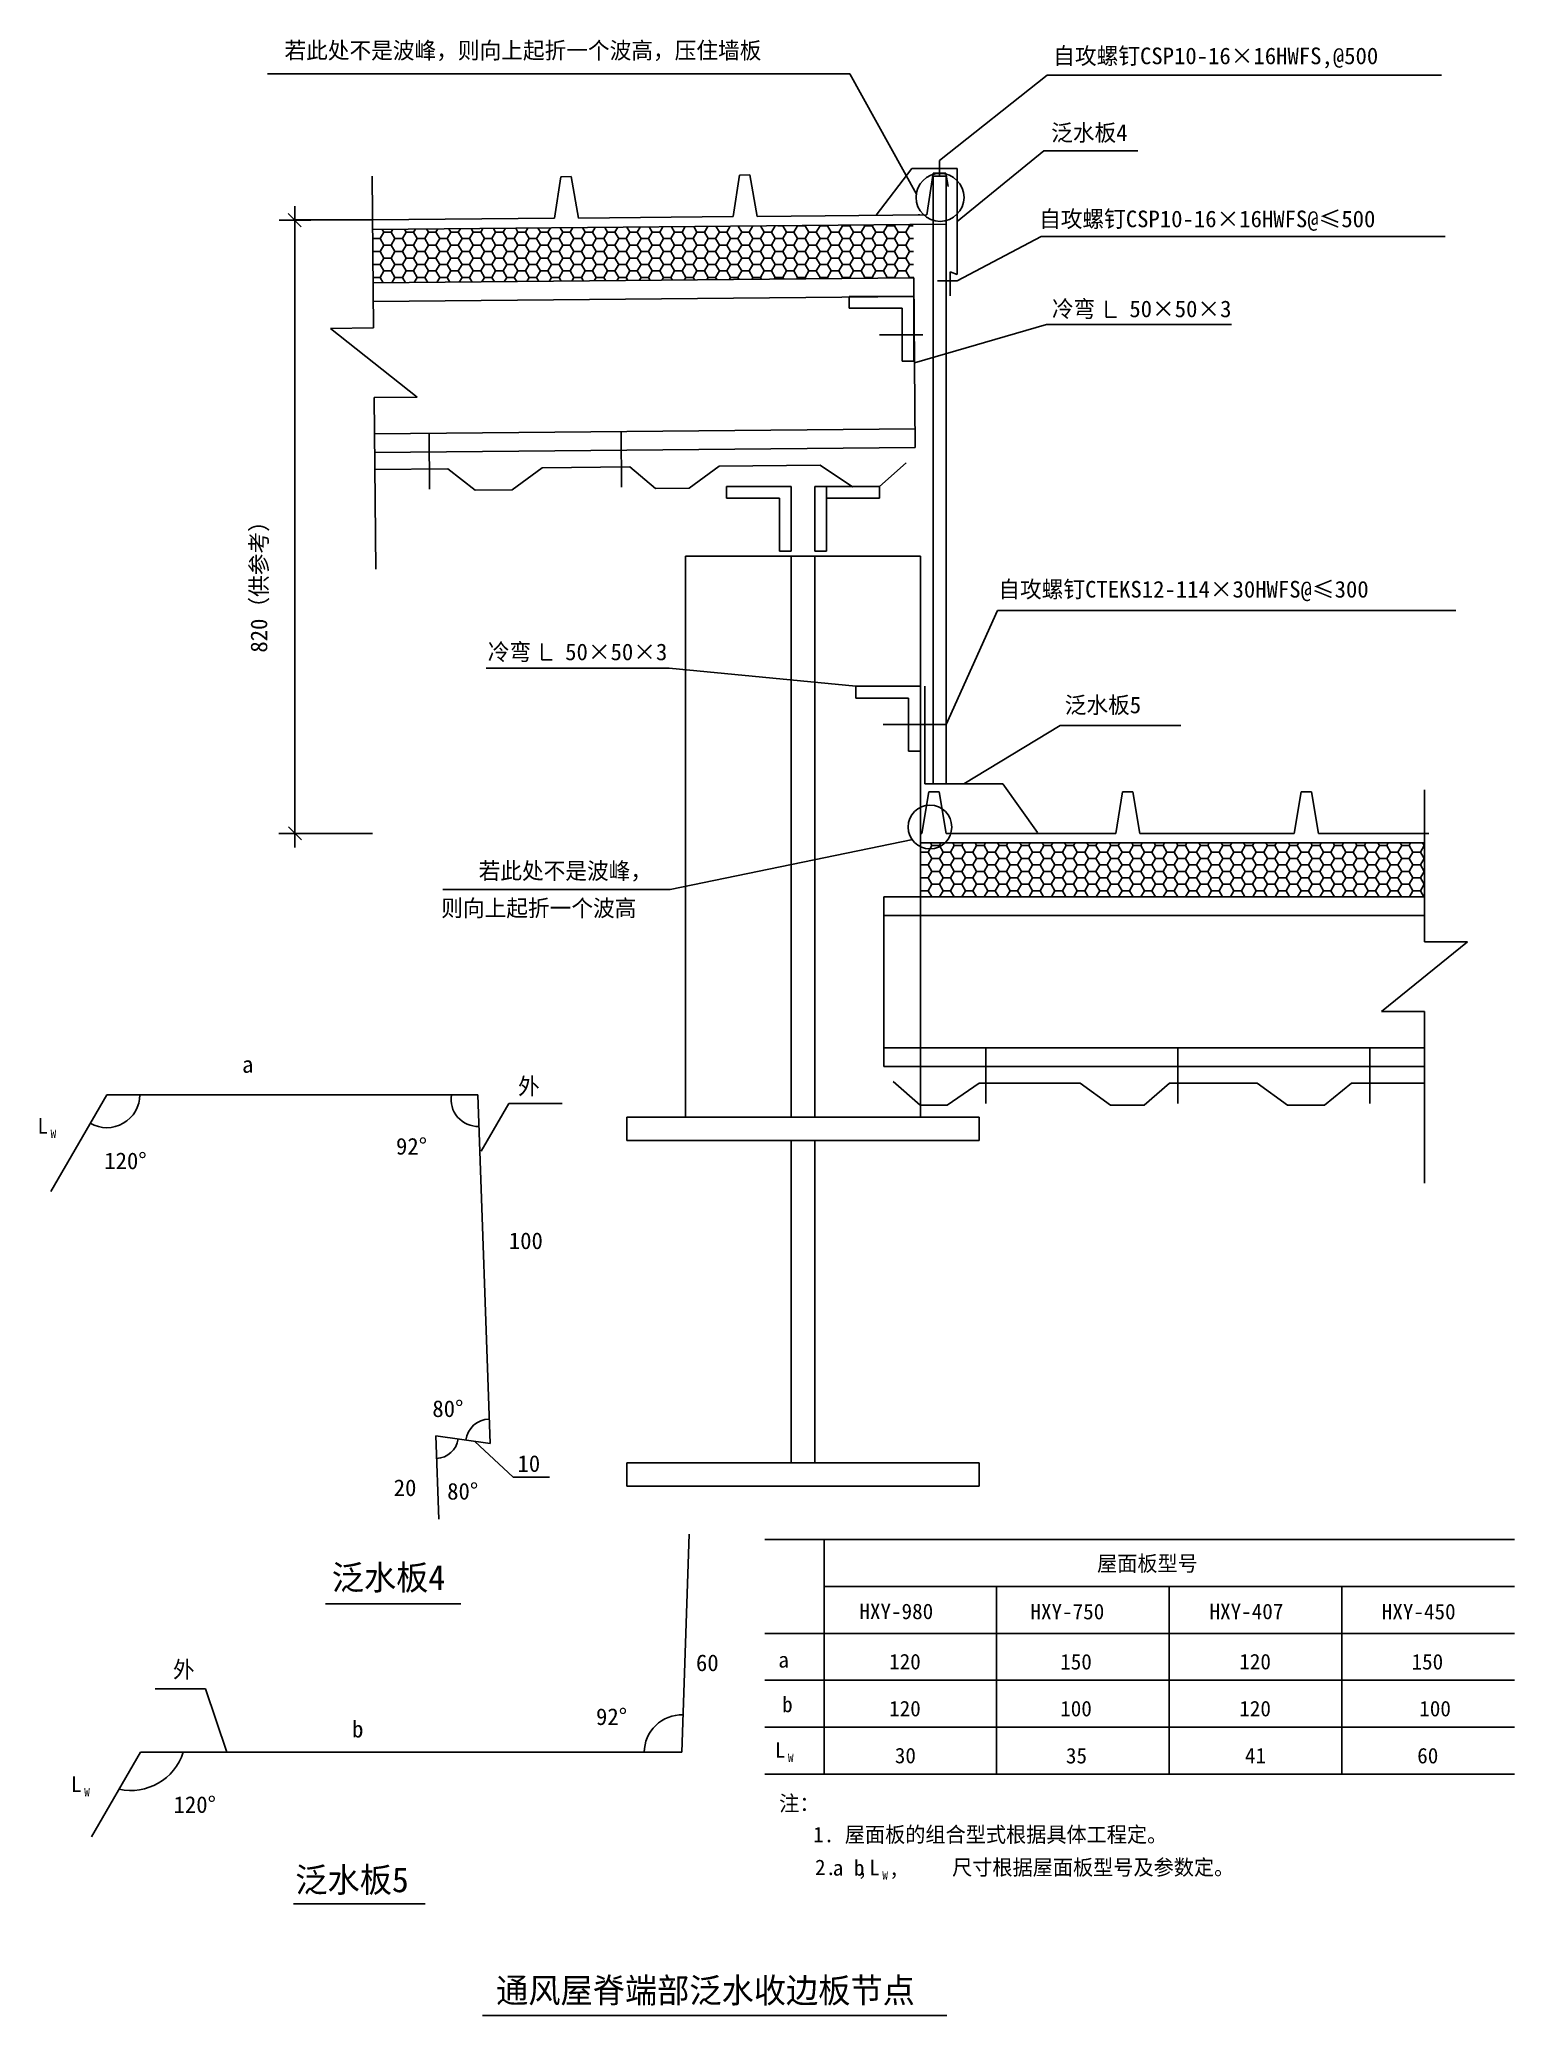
# Model space of a CAD drawing. Header units: metres. Extents: x 4022 to 16581, y -2376 to 14454.
import ezdxf

# ---------------------------------------------------------------- set-up
doc = ezdxf.new("R2010")
doc.units = ezdxf.units.M
doc.layers.add('LAYER1', color=51, linetype='Continuous')

# ---------------------------------------------------------------- blocks, each defined once
blk = doc.blocks.new('JZF')
for p, q in [((0, 1.34), (0, -1.37)), ((-1.19, -0.01), (1.19, -0.01))]:
    blk.add_line(p, q)
at = {"color": 3}
blk.add_lwpolyline([(-0.56, -0.56), (0.56, 0.56)], dxfattribs=at)

msp = doc.modelspace()

# ---------------------------------------------------------------- hatches: boundary and pattern name
at = {"layer": 'LAYER1'}
h = msp.add_hatch(dxfattribs=at)
h.set_pattern_fill('HONEY', scale=20)
h.paths.add_polyline_path([(11461.99, 12879.04), (6857.61, 12836.36), (6861.83, 12380.76), (11466.21, 12423.44)])
h = msp.add_hatch(dxfattribs=at)
h.set_pattern_fill('HONEY', scale=20)
h.paths.add_polyline_path([(15815.8, 7611.12), (11522.72, 7611.12), (11522.72, 7152.09), (15815.8, 7152.09)])

# ---------------------------------------------------------------- linework, layer by layer
for p, q in [((5962.69, 14163.51), (10922.48, 14163.51)), ((10922.48, 14163.51), (11490.56, 13136.73)), ((11686.26, 13425.28), (12602.44, 14149.56)), ((12602.44, 14149.56), (15960.39, 14149.56)), ((11836.89, 12904.3), (12573.82, 13506.92)), ((12573.82, 13506.92), (13373.34, 13506.92)), ((6856.23, 12917.61), (6195.49, 12917.61)), ((6196.74, 12817.61), (6196.74, 7792.92)), ((11836.09, 12398.35), (12552.33, 12777.06)), ((12552.33, 12777.06), (15991.15, 12777.06)), ((13103.96, 12229.19), (13103.96, 12088.88)), ((11472.91, 11701.35), (12595.31, 12025.74)), ((12595.31, 12025.74), (14172.46, 12025.74)), ((13103.96, 12088.88), (13191.22, 12088.88)), ((12179.5, 9590.19), (11741.7, 8619.59)), ((16081.36, 9590.19), (12179.5, 9590.19)), ((8298.91, 9310.22), (8298.91, 9169.91)), ((7824.84, 9100.91), (9383.91, 9100.91)), ((8298.91, 9169.91), (8386.16, 9169.91)), ((9383.91, 9100.91), (10971.72, 8945.36)), ((12711.77, 8610.34), (11892.39, 8114.61)), ((13741.6, 8610.34), (12711.77, 8610.34)), ((6856.23, 7692.92), (6195.49, 7692.92)), ((9392.51, 7214.23), (11459.41, 7640.83)), ((7455.68, 7214.23), (9392.51, 7214.23)), ((7781.35, 4985.8), (8018.45, 5390.71)), ((8018.45, 5390.71), (8471.91, 5390.71)), ((7730.1, 2513.04), (8056.55, 2208.5)), ((8056.55, 2208.5), (8364.37, 2208.5)), ((10197.73, 1679.12), (16581.19, 1679.12)), ((10702.8, 1679.12), (10702.8, -320.88)), ((10702.8, 1279.12), (16581.19, 1279.12)), ((12171.19, 1278.75), (12171.19, -321.25)), ((13641.19, 1278.75), (13641.19, -321.25)), ((15111.19, 1278.75), (15111.19, -321.25)), ((6456.07, 1130.06), (7608.97, 1130.06)), ((10197.73, 879.12), (16581.19, 879.12)), ((5436.35, 406.45), (5008.01, 406.45)), ((5618.39, -133.76), (5436.35, 406.45)), ((10197.73, 479.12), (16581.19, 479.12)), ((10197.73, 79.12), (16581.19, 79.12)), ((10197.73, -320.88), (16581.19, -320.88)), ((6183.54, -1424.82), (7306.03, -1424.82))]:
    msp.add_line(p, q)
for centre, radius in [((11689.9, 13110.1), 204.34), ((11603.97, 7746.85), 185.81)]:
    msp.add_circle(centre, radius)
for centre, radius, start, end in [((4595.14, 5467.25), 281.06, 240, 0), ((7755.71, 5425.5), 228.77, 169.49, 272), ((7857.98, 2496.77), 207.93, 92, 172), ((7396.08, 2561.69), 192.92, 272, 352), ((9490.04, -133.76), 318.39, 88, 180), ((4799.48, 9.16), 468.54, 257.76, 342.24)]:
    msp.add_arc(centre, radius, start, end)
for p, q in [((9982.92, 13300.23), (9927.14, 12946.07)), ((10070.89, 13301.04), (9982.92, 13300.23)), ((10132.36, 12947.98), (10070.89, 13301.04)), ((11146.31, 12957.37), (11450.03, 13356.55)), ((11450.03, 13356.55), (11836.89, 13356.55)), ((11632.45, 13315.52), (11576.67, 12961.36)), ((11632.45, 13315.52), (11740.06, 13315.52)), ((11686.26, 13290.95), (11686.26, 13425.28)), ((11740.06, 13315.52), (11757.91, 13202.18)), ((11836.89, 13356.55), (11836.89, 12452.05)), ((6853.4, 13290.94), (6865.39, 11997.54)), ((8462.48, 13286.13), (8406.7, 12931.98)), ((8550.45, 13286.95), (8462.48, 13286.13)), ((8611.92, 12933.88), (8550.45, 13286.95)), ((11630.81, 13290.95), (11741.7, 13290.95)), ((11630.81, 8114.61), (11630.81, 13290.95)), ((11741.7, 8114.61), (11741.7, 13290.95)), ((11576.67, 12961.36), (10132.36, 12947.98)), ((11504.22, 12961.24), (11517.68, 12961.36)), ((8406.7, 12931.98), (6856.86, 12917.61)), ((11737.12, 12881.59), (6857.61, 12836.36)), ((9927.14, 12946.07), (8611.92, 12933.88)), ((11776.63, 12475.94), (11776.63, 12271.26)), ((11836.89, 12452.05), (11776.63, 12475.94)), ((11466.21, 12423.44), (6861.83, 12380.76)), ((11466.21, 12423.44), (11479.6, 10979.26)), ((11667.12, 12398.35), (11836.09, 12398.35)), ((11467.68, 12265.07), (6863.3, 12222.38)), ((10916.68, 12265.07), (11467.68, 12265.07)), ((10916.68, 12265.07), (10916.68, 12165.07)), ((10916.68, 12165.07), (11367.68, 12165.07)), ((11367.68, 12165.07), (11367.68, 11713.53)), ((11467.68, 12265.07), (11467.68, 11713.53)), ((6865.39, 11997.54), (6499.13, 11994.15)), ((6499.13, 11994.15), (7237.13, 11408.78)), ((6865.39, 11997.54), (6865.39, 11997.54)), ((11175.58, 11938.06), (11544.24, 11938.06)), ((11367.68, 11713.53), (11467.68, 11713.53)), ((7237.13, 11408.78), (6870.88, 11405.39)), ((6870.88, 11405.39), (6884.43, 9942.8)), ((11478.13, 11137.56), (6873.75, 11094.87)), ((8974.6, 11114.35), (8978.99, 10640.85)), ((11479.6, 10979.26), (6875.22, 10936.58)), ((7339.41, 11099.19), (7343.8, 10625.7)), ((7499.99, 10799.09), (6876.55, 10793.31)), ((7731.22, 10614.96), (7499.99, 10799.09)), ((8303.24, 10806.53), (8046.78, 10617.88)), ((9049.12, 10813.45), (8303.24, 10806.53)), ((9266, 10629.19), (9049.12, 10813.45)), ((9809.34, 10820.49), (9552.88, 10631.85)), ((10669.97, 10828.47), (9809.34, 10820.49)), ((10944.22, 10644.74), (10669.97, 10828.47)), ((11401.37, 10849.58), (11173.72, 10646.87)), ((8046.78, 10617.88), (7731.22, 10614.96)), ((9552.88, 10631.85), (9266, 10629.19)), ((9871.72, 10647.4), (9871.72, 10547.4)), ((9871.72, 10647.4), (10422.72, 10647.4)), ((10422.72, 10647.4), (10422.72, 10095.86)), ((10622.72, 10646.87), (10622.72, 10095.86)), ((10622.72, 10646.87), (11173.72, 10646.87)), ((10722.72, 10646.87), (10722.72, 10095.86)), ((11173.72, 10646.87), (10944.22, 10644.74)), ((11173.72, 10646.87), (11173.72, 10546.87)), ((9871.72, 10547.4), (10322.72, 10547.4)), ((10322.72, 10547.4), (10322.72, 10095.86)), ((10722.72, 10546.87), (11173.72, 10546.87)), ((10722.72, 10546.87), (11173.72, 10546.87)), ((9522.72, 10053.72), (11522.72, 10053.72)), ((9522.72, 10053.72), (9522.72, 5277)), ((10322.72, 10095.86), (10422.72, 10095.86)), ((10422.72, 10053.72), (10422.72, 5277)), ((10722.72, 10095.86), (10622.72, 10095.86)), ((10622.72, 10053.72), (10622.72, 5277)), ((11522.72, 10053.72), (11522.72, 5277)), ((10971.72, 8945.36), (11522.72, 8945.36)), ((10971.72, 8945.36), (10971.72, 8845.36)), ((11522.72, 8945.36), (11522.72, 8393.82)), ((11559.72, 8945.36), (11559.72, 8114.61)), ((10971.72, 8845.36), (11422.72, 8845.36)), ((11422.72, 8845.36), (11422.72, 8393.82)), ((11206.61, 8619.59), (11741.7, 8619.59)), ((11422.72, 8393.82), (11522.72, 8393.82)), ((11559.72, 8114.61), (12225.07, 8114.61)), ((12225.07, 8114.61), (12520.79, 7699.24)), ((11536.19, 7692.92), (11594.38, 8046.54)), ((11594.38, 8046.54), (11682.35, 8046.54)), ((11682.35, 8046.54), (11741.41, 7692.92)), ((13185.79, 7692.92), (13243.98, 8046.54)), ((13243.98, 8046.54), (13331.96, 8046.54)), ((13331.96, 8046.54), (13391.02, 7692.92)), ((14706.3, 7692.92), (14764.49, 8046.54)), ((14764.49, 8046.54), (14852.47, 8046.54)), ((14852.47, 8046.54), (14911.53, 7692.92)), ((15815.8, 8062.31), (15815.8, 6768.86)), ((11536.19, 7692.92), (11522.72, 7692.92)), ((11522.72, 7692.92), (11536.19, 7692.92)), ((11522.72, 7611.12), (15815.8, 7611.12)), ((11741.41, 7692.92), (13185.79, 7692.92)), ((13391.02, 7692.92), (14706.3, 7692.92)), ((14911.53, 7692.92), (15853.09, 7692.92)), ((11211.22, 7152.09), (15815.8, 7152.09)), ((11211.22, 7152.09), (11211.22, 5707.85)), ((11211.22, 6993.71), (15815.8, 6993.71)), ((16182.07, 6768.86), (15449.53, 6176.67)), ((15815.8, 6768.86), (15815.8, 6768.86)), ((15815.8, 6768.86), (16182.07, 6768.86)), ((15449.53, 6176.67), (15815.8, 6176.67)), ((15815.8, 6176.67), (15815.8, 4714.03)), ((11211.22, 5866.15), (15815.8, 5866.15)), ((12079.6, 5866.15), (12079.6, 5392.63)), ((13714.86, 5866.15), (13714.86, 5392.63)), ((15350.12, 5866.15), (15350.12, 5392.63)), ((11211.22, 5707.85), (15815.8, 5707.85)), ((11290.66, 5578.89), (11520.17, 5378.3)), ((11749.68, 5378.3), (12022.22, 5564.57)), ((12022.22, 5564.57), (12882.88, 5564.57)), ((12882.88, 5564.57), (13141.08, 5378.3)), ((13427.97, 5378.3), (13643.14, 5564.57)), ((13643.14, 5564.57), (14389.04, 5564.57)), ((14389.04, 5564.57), (14647.24, 5378.3)), ((14962.82, 5378.3), (15192.33, 5564.57)), ((15192.33, 5564.57), (15815.8, 5564.57)), ((4595.14, 5467.25), (4119.56, 4643.52)), ((4595.14, 5467.25), (7754.25, 5467.25)), ((7754.25, 5467.25), (7857.98, 2496.77)), ((9022.72, 5277), (9022.72, 5077)), ((9022.72, 5277), (12022.72, 5277)), ((11520.17, 5378.3), (11749.68, 5378.3)), ((12022.72, 5277), (12022.72, 5077)), ((13141.08, 5378.3), (13427.97, 5378.3)), ((14647.24, 5378.3), (14962.82, 5378.3)), ((9022.72, 5077), (12022.72, 5077)), ((10422.72, 5077), (10422.72, 2331.58)), ((10622.72, 5077), (10622.72, 2331.58)), ((7420.89, 1851.11), (7396.08, 2561.69)), ((7396.08, 2561.69), (7857.98, 2496.77)), ((9022.72, 2331.58), (9022.72, 2131.58)), ((9022.72, 2331.58), (12022.72, 2331.58)), ((12022.72, 2331.58), (12022.72, 2131.58)), ((9022.72, 2131.58), (12022.72, 2131.58)), ((9490.04, -133.76), (9554.95, 1724.92)), ((4881.99, -133.76), (4465.46, -855.22)), ((4881.99, -133.76), (9490.04, -133.76)), ((7793.99, -2375.57), (11747.45, -2375.57))]:
    msp.add_line(p, q, dxfattribs=at)

# ---------------------------------------------------------------- block references
at = {"xscale": 100, "yscale": 100, "zscale": 100}
for p, rotation in [((6195.41, 12916.28), 90), ((6198.05, 7692.92), 270)]:
    msp.add_blockref('JZF', p, dxfattribs=dict(at, rotation=rotation))

# ---------------------------------------------------------------- texts
for s, height, p in [('若此处不是波峰，则向上起折一个波高，压住墙板', 142, (6107.56, 14290.95)), ('自攻螺钉CSP10-16×16HWFS,@500', 142, (12654.17, 14244.11)), ('泛水板4', 142, (12636.38, 13590.07)), ('自攻螺钉CSP10-16×16HWFS@≤500', 142, (12533.22, 12855.5)), ('冷弯   50×50×3', 142, (12642.92, 12089.23)), ('自攻螺钉CTEKS12-114×30HWFS@≤300', 142, (12186.29, 9701.07)), ('冷弯   50×50×3', 142, (7839.07, 9167.56)), ('泛水板5', 142, (12751.62, 8715.79)), ('若此处不是波峰，', 142, (7761.04, 7303.06)), ('则向上起折一个波高', 142, (7442.81, 6985.39)), ('a', 142, (5746.93, 5653.95)), ('外', 142, (8096.18, 5468.36)), ('L', 132, (4004.49, 5136.56)), ('W', 70, (4116.4, 5099.42)), ('92°', 142, (7057.6, 4956.96)), ('120°', 142, (4573.38, 4832.86)), ('100', 142, (8018.32, 4152.22)), ('80°', 142, (7367.03, 2721.95)), ('10', 142, (8092.03, 2254.35)), ('20', 142, (7038.1, 2048.48)), ('80°', 142, (7493.23, 2018.5)), ('屋面板型号', 132, (13026.79, 1408.61)), ('泛水板4', 211, (6510.11, 1249.64)), ('HXY-980', 132, (11003.21, 1000.46)), ('HXY-750', 132, (12459.88, 998.56)), ('HXY-407', 132, (13984.77, 999.7)), ('HXY-450', 132, (15451.45, 998.56)), ('60', 142, (9611.75, 557.59)), ('a', 132, (10313.03, 587.66)), ('120', 132, (11256.53, 572.38)), ('150', 132, (12713.19, 571.23)), ('120', 132, (14238.09, 572.38)), ('150', 132, (15704.77, 571.23)), ('外', 142, (5158.36, 500.24)), ('b', 132, (10345.21, 207.54)), ('92°', 142, (8760.81, 98.5)), ('120', 132, (11256.53, 172.38)), ('100', 132, (12713.19, 172.38)), ('120', 132, (14238.09, 172.38)), (' 100', 132, (15680.74, 172.38)), ('b', 142, (6683.83, -7.66)), ('L', 132, (10283.09, -179.72)), ('W', 70, (10395, -216.87)), ('30', 132, (11304.98, -227.62)), ('35', 132, (12761.65, -228.77)), ('41', 132, (14286.54, -228.01)), ('60', 132, (15753.22, -228.39)), ('L', 132, (4290.81, -470.98)), ('W', 70, (4402.72, -508.13)), ('120°', 142, (5163.47, -650.25)), ('注：', 132, (10320.48, -634.92)), ('1. 屋面板的组合型式根据具体工程定。', 132, (10609.72, -900.08)), ('泛水板5', 211, (6200.09, -1325.56)), ('2.  ,  ,     尺寸根据屋面板型号及参数定。', 132, (10625.27, -1179.57)), ('a b', 132, (10776.66, -1184.3)), ('L', 132, (11086.47, -1180.52)), ('W', 70, (11198.38, -1217.66)), ('通风屋脊端部泛水收边板节点', 211, (7909.71, -2267.58))]:
    msp.add_text(s, height=height).set_placement(p)
msp.add_text('820（供参考）', height=142, rotation=90).set_placement((5961.19, 9232.29))

doc.saveas('drawing.dxf')
